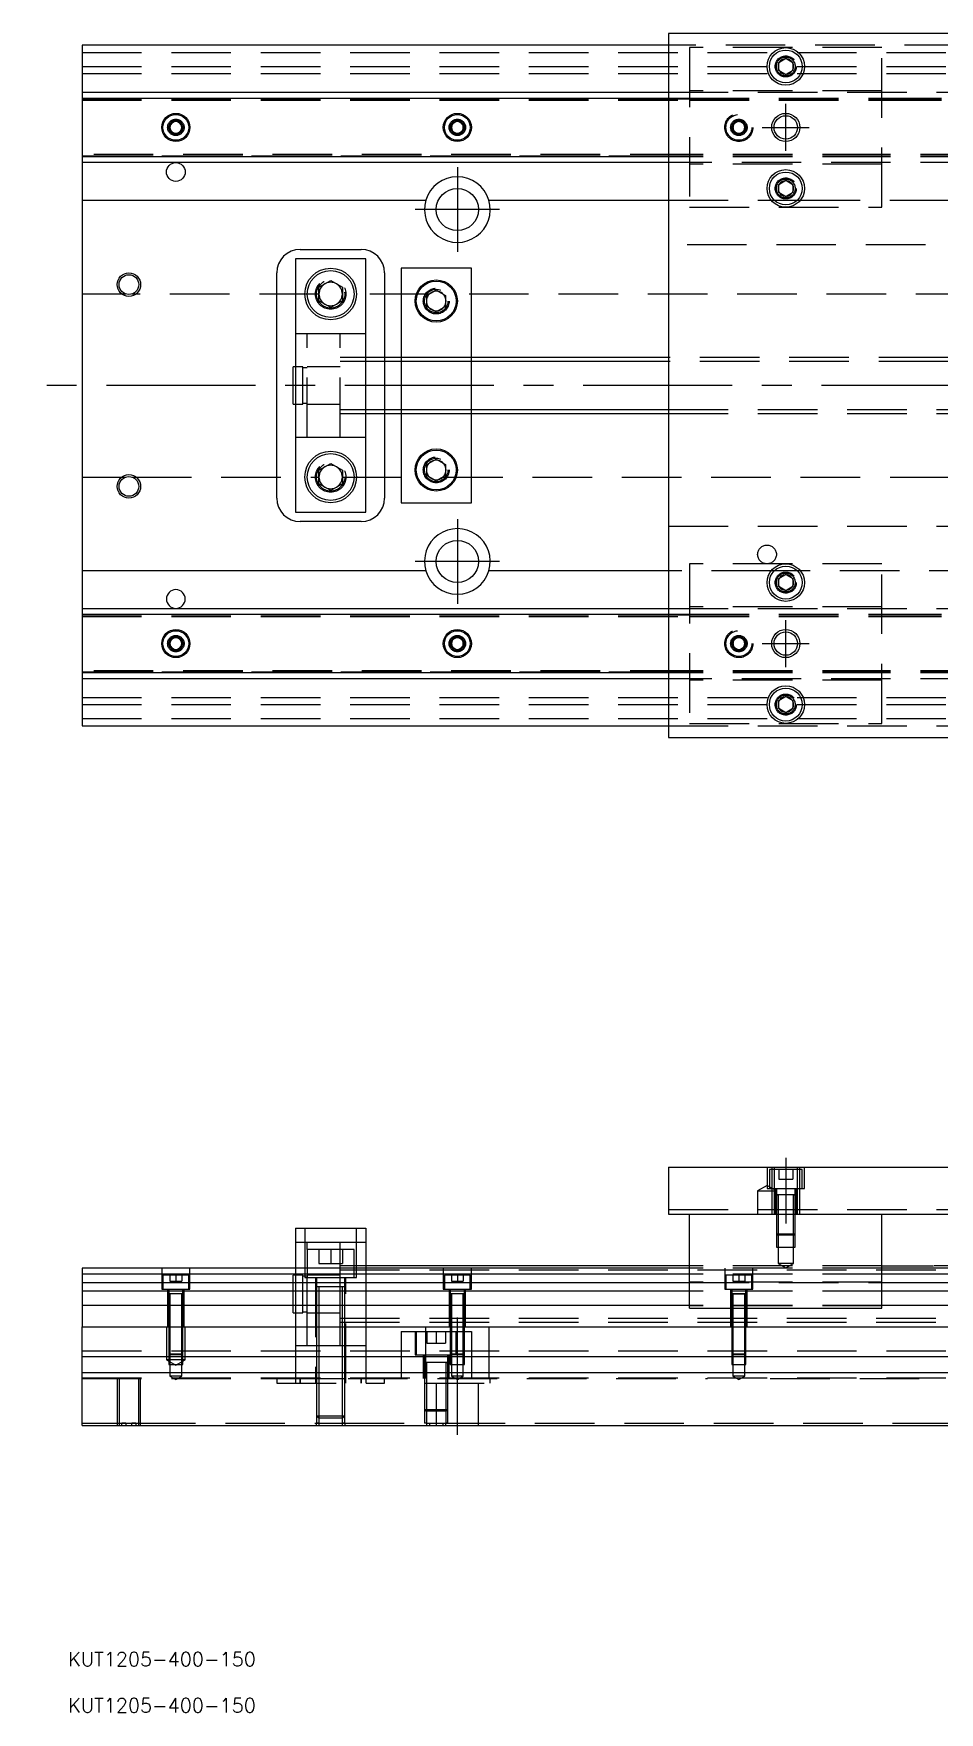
# Model space of a CAD drawing. Extents: x -10 to 609, y -283 to 77.
# Drawn here: x -10.3 to 182.7, y -282.8 to 75 of the extents above; entities that cross this region are included whole.
import ezdxf

# ---------------------------------------------------------------- set-up
doc = ezdxf.new("R2010")
doc.units = 0
doc.linetypes.add('CENTER', pattern=[50.8, 31.75, -6.35, 6.35, -6.35])
doc.linetypes.add('DASHED', pattern=[19.05, 12.7, -6.35])
doc.layers.get('0').update_dxf_attribs({"linetype": 'CONTINUOUS'})
doc.layers.add('CENTER', color=1, linetype='CENTER')
doc.styles.get("Standard").update_dxf_attribs({"font": 'txt.shx', "height": 3, "bigfont": 'bigfont.shx'})

# ---------------------------------------------------------------- blocks, each defined once
blk = doc.blocks.new('*U2')
at = {"color": 7, "linetype": 'CONTINUOUS'}
blk.add_text('KUT1205-400-150', height=3, dxfattribs=at).set_placement((-2.94, -282.78))
blk = doc.blocks.new('*U3')
at = {"color": 7, "linetype": 'CONTINUOUS'}
blk.add_text('KUT1205-400-150', height=3, dxfattribs=at).set_placement((-2.94, -272.96))

msp = doc.modelspace()

# ---------------------------------------------------------------- linework, layer by layer
at = {"color": 7, "linetype": 'CONTINUOUS'}
for p, q in [((125, 72.5), (0, 72.5)), ((0, 72.5), (0, 62.5)), ((275, 75), (125, 75)), ((125, 75), (125, -75)), ((148.5, 68.866026), (150, 69.73205)), ((148.5, 67.133974), (148.5, 68.866026)), ((150, 69.73205), (151.5, 68.866026)), ((151.5, 68.866026), (151.5, 67.133974)), ((150, 66.26795), (148.5, 67.133974)), ((151.5, 67.133974), (150, 66.26795)), ((0, 62.5), (125, 62.5)), ((0, 62.5), (0, 61.247728)), ((0, 61.247728), (125, 61.247728)), ((0, 61.247728), (0, 48.752272)), ((18.75, 55.721688), (20, 56.443376)), ((18.75, 54.278312), (18.75, 55.721688)), ((20, 53.556624), (18.75, 54.278312)), ((20, 56.443376), (21.25, 55.721688)), ((21.25, 54.278312), (20, 53.556624)), ((21.25, 55.721688), (21.25, 54.278312)), ((78.75, 55.721688), (80, 56.443376)), ((78.75, 54.278312), (78.75, 55.721688)), ((80, 53.556624), (78.75, 54.278312)), ((80, 56.443376), (81.25, 55.721688)), ((81.25, 54.278312), (80, 53.556624)), ((81.25, 55.721688), (81.25, 54.278312)), ((125, 48.752272), (0, 48.752272)), ((0, 48.752272), (0, 47.5)), ((125, 47.5), (0, 47.5)), ((0, 47.5), (0, 39.5)), ((148.5, 42.866026), (150, 43.73205)), ((150, 43.73205), (151.5, 42.866026)), ((0, 39.5), (73.291796, 39.5)), ((0, 39.5), (0, -39.5)), ((86.708204, 39.5), (125, 39.5)), ((148.5, 41.133974), (148.5, 42.866026)), ((150, 40.26795), (148.5, 41.133974)), ((151.5, 41.133974), (150, 40.26795)), ((151.5, 42.866026), (151.5, 41.133974)), ((46.5, 29), (59.5, 29)), ((45.5, 27), (45.5, -27)), ((60.5, 27), (45.5, 27)), ((60.5, -27), (60.5, 27)), ((41.5, -24), (41.5, 24)), ((50.5, 20.943376), (53, 22.386752)), ((53, 22.386752), (55.5, 20.943376)), ((64.5, 24), (64.5, 6)), ((68, 25), (68, 6)), ((83, 25), (68, 25)), ((83, 6), (83, 25)), ((50.5, 18.056624), (50.5, 20.943376)), ((53, 16.613248), (50.5, 18.056624)), ((55.5, 18.056624), (53, 16.613248)), ((55.5, 20.943376), (55.5, 18.056624)), ((73.5, 19.1547), (75.5, 20.309402)), ((73.5, 16.8453), (73.5, 19.1547)), ((75.5, 20.309402), (77.5, 19.1547)), ((77.5, 19.1547), (77.5, 16.8453)), ((75.5, 15.690598), (73.5, 16.8453)), ((77.5, 16.8453), (75.5, 15.690598)), ((45, 0), (45, 4)), ((45.5, 4), (45, 4)), ((125, 6), (60.5, 6)), ((45, -4), (45, 0)), ((45, -4), (45.5, -4)), ((60.5, -6), (125, -6)), ((64.5, -6), (64.5, -24)), ((68, -6), (68, -25)), ((83, -25), (83, -6)), ((50.5, -18.056624), (53, -16.613248)), ((53, -16.613248), (55.5, -18.056624)), ((73.5, -16.8453), (75.5, -15.690598)), ((73.5, -19.1547), (73.5, -16.8453)), ((75.5, -15.690598), (77.5, -16.8453)), ((77.5, -16.8453), (77.5, -19.1547)), ((50.5, -20.943376), (50.5, -18.056624)), ((53, -22.386752), (50.5, -20.943376)), ((55.5, -20.943376), (53, -22.386752)), ((55.5, -18.056624), (55.5, -20.943376)), ((75.5, -20.309402), (73.5, -19.1547)), ((77.5, -19.1547), (75.5, -20.309402)), ((68, -25), (83, -25)), ((45.5, -27), (60.5, -27)), ((59.5, -29), (46.5, -29)), ((73.291796, -39.5), (0, -39.5)), ((0, -39.5), (0, -47.5)), ((125, -39.5), (86.708204, -39.5)), ((148.5, -41.133974), (150, -40.26795)), ((148.5, -42.866026), (148.5, -41.133974)), ((150, -43.73205), (148.5, -42.866026)), ((150, -40.26795), (151.5, -41.133974)), ((151.5, -42.866026), (150, -43.73205)), ((151.5, -41.133974), (151.5, -42.866026)), ((0, -47.5), (125, -47.5)), ((0, -47.5), (0, -48.752272)), ((0, -48.752272), (125, -48.752272)), ((0, -48.752272), (0, -61.247728)), ((18.75, -54.278312), (20, -53.556624)), ((20, -53.556624), (21.25, -54.278312)), ((78.75, -54.278312), (80, -53.556624)), ((80, -53.556624), (81.25, -54.278312)), ((18.75, -55.721688), (18.75, -54.278312)), ((20, -56.443376), (18.75, -55.721688)), ((21.25, -55.721688), (20, -56.443376)), ((21.25, -54.278312), (21.25, -55.721688)), ((78.75, -55.721688), (78.75, -54.278312)), ((80, -56.443376), (78.75, -55.721688)), ((81.25, -55.721688), (80, -56.443376)), ((81.25, -54.278312), (81.25, -55.721688)), ((125, -61.247728), (0, -61.247728)), ((0, -61.247728), (0, -62.5)), ((125, -62.5), (0, -62.5)), ((0, -62.5), (0, -72.5)), ((148.5, -67.133974), (150, -66.26795)), ((148.5, -68.866026), (148.5, -67.133974)), ((150, -66.26795), (151.5, -67.133974)), ((151.5, -67.133974), (151.5, -68.866026)), ((150, -69.73205), (148.5, -68.866026)), ((151.5, -68.866026), (150, -69.73205)), ((0, -72.5), (125, -72.5)), ((125, -75), (275, -75)), ((125, -166.61), (275, -166.61)), ((125, -166.61), (125, -176.61)), ((125, -176.61), (275, -176.61)), ((129.5, -196.61), (129.5, -176.61)), ((170.5, -196.61), (170.5, -176.61)), ((45.5, -179.61), (45.5, -188.11)), ((45.5, -179.61), (60.5, -179.61)), ((60.5, -179.61), (60.5, -188.11)), ((0, -188.11), (0, -189.362272)), ((129.5, -188.11), (0, -188.11)), ((129.5, -189.362272), (0, -189.362272)), ((0, -189.362272), (0, -191.13668)), ((129.5, -187.61), (60.5, -187.61)), ((170.5, -187.61), (181.5, -187.61)), ((229.5, -188.11), (170.5, -188.11)), ((229.5, -189.362272), (170.5, -189.362272)), ((0, -191.13668), (129.5, -191.13668)), ((0, -191.13668), (0, -193.033076)), ((129.5, -193.033076), (0, -193.033076)), ((0, -193.033076), (0, -196.087372)), ((170.5, -191.13668), (229.5, -191.13668)), ((229.5, -193.033076), (170.5, -193.033076)), ((0, -196.087372), (0, -200.61)), ((129.5, -196.087372), (0, -196.087372)), ((129.5, -196.61), (170.5, -196.61)), ((229.5, -196.087372), (170.5, -196.087372)), ((0, -200.61), (400, -200.61)), ((0, -206.91), (0, -200.61)), ((0, -206.91), (400, -206.91)), ((0, -210.31), (0, -206.91)), ((0, -221.61), (0, -210.31)), ((0, -210.31), (400, -210.31)), ((0, -221.61), (400, -221.61))]:
    msp.add_line(p, q, dxfattribs=at)
at = {"color": 3, "linetype": 'DASHED'}
for p, q in [((188.000006, 72.5), (125, 72.5)), ((170.5, 72), (129.5, 72)), ((129.5, 72), (129.5, 38)), ((170.5, 38), (170.5, 72)), ((0, 71), (400, 71)), ((0, 68), (400, 68)), ((151.973226, 68.326156), (152, 68)), ((0, 66.5), (400, 66.5)), ((0, 61.1147), (125, 61.1147)), ((0, 61.1), (129.5, 61.1)), ((125, 62.5), (229.5, 62.5)), ((125, 61.247728), (129.5, 61.247728)), ((125, 61.1147), (129.5, 61.1147)), ((170.5, 62.8), (129.5, 62.8)), ((129.5, 61.247728), (170.5, 61.247728)), ((129.5, 61.1147), (170.5, 61.1147)), ((129.5, 61.1), (170.5, 61.1)), ((129.5, 61.1), (170.5, 61.1)), ((170.5, 61.247728), (229.5, 61.247728)), ((170.5, 61.1147), (229.5, 61.1147)), ((170.5, 61.1), (229.5, 61.1)), ((0, 60.8), (129.5, 60.8)), ((129.5, 60.8), (170.5, 60.8)), ((129.5, 60.8), (170.5, 60.8)), ((170.5, 60.8), (229.5, 60.8)), ((21.477374, 55.25955), (21.5, 55)), ((81.477374, 55.25955), (81.5, 55)), ((138.5, 55), (138.52041, 55.24661)), ((138.75, 55.721688), (140, 56.443376)), ((138.75, 54.278312), (138.75, 55.721688)), ((140, 53.556624), (138.75, 54.278312)), ((140, 56.443376), (141.25, 55.721688)), ((141.25, 54.278312), (140, 53.556624)), ((141.25, 55.721688), (141.25, 54.278312)), ((129.5, 49.2), (0, 49.2)), ((129.5, 48.9), (0, 48.9)), ((125, 48.8853), (0, 48.8853)), ((129.5, 48.8853), (125, 48.8853)), ((129.5, 48.752272), (125, 48.752272)), ((229.5, 47.5), (125, 47.5)), ((170.5, 49.2), (129.5, 49.2)), ((170.5, 48.9), (129.5, 48.9)), ((170.5, 48.8853), (129.5, 48.8853)), ((170.5, 48.752272), (129.5, 48.752272)), ((170.5, 47.2), (129.5, 47.2)), ((229.5, 49.2), (170.5, 49.2)), ((229.5, 48.9), (170.5, 48.9)), ((229.5, 48.8853), (170.5, 48.8853)), ((229.5, 48.752272), (170.5, 48.752272)), ((125, 39.5), (146.877502, 39.5)), ((146.877502, 39.5), (147.55051, 39.5)), ((147.55051, 39.5), (152.44949, 39.5)), ((148, 42), (148.030168, 42.346066)), ((152.44949, 39.5), (153.122498, 39.5)), ((153.122498, 39.5), (193.291796, 39.5)), ((129.5, 38), (170.5, 38)), ((275, 30), (125, 30)), ((9.359688, 19.5), (0, 19.5)), ((50.5, 19.5), (10.640312, 19.5)), ((74.030306, 19.5), (55.5, 19.5)), ((55.977798, 19.864306), (56, 19.5)), ((73, 18), (73.012884, 18.253488)), ((400, 19.5), (76.969694, 19.5)), ((48, 11), (45.5, 11)), ((48, -11), (48, 11)), ((55, 11), (48, 11)), ((55, -11), (55, 11)), ((60.5, 11), (55, 11)), ((47.1, 4), (45.5, 4)), ((47.1, 0), (47.1, 4)), ((48, 3.8), (47.1, 3.8)), ((55, 4), (48, 4)), ((60.5, 6), (55, 6)), ((60.5, 5.125), (55, 5.125)), ((64.5, 6), (64.5, 5.125)), ((64.5, 5.125), (64.5, -5.125)), ((68, 6), (68, 5.125)), ((68, 5.125), (68, -5.125)), ((83, 5.125), (83, 6)), ((83, -5.125), (83, 5.125)), ((182.5, 6), (125, 6)), ((182.5, 5.125), (125, 5.125)), ((231.5, 6), (182.5, 6)), ((231.5, 5.125), (182.5, 5.125)), ((47.1, -4), (47.1, 0)), ((45.5, -4), (47.1, -4)), ((47.1, -3.8), (48, -3.8)), ((48, -4), (55, -4)), ((55, -5.125), (60.5, -5.125)), ((55, -6), (60.5, -6)), ((64.5, -5.125), (64.5, -6)), ((68, -5.125), (68, -6)), ((83, -6), (83, -5.125)), ((125, -5.125), (182.5, -5.125)), ((125, -6), (182.5, -6)), ((182.5, -5.125), (231.5, -5.125)), ((182.5, -6), (231.5, -6)), ((45.5, -11), (48, -11)), ((48, -11), (55, -11)), ((55, -11), (60.5, -11)), ((73, -18), (73.012884, -17.746512)), ((0, -19.5), (9.359688, -19.5)), ((10.640312, -19.5), (50.5, -19.5)), ((50, -19.5), (50.020026, -19.153944)), ((55.5, -19.5), (74.030306, -19.5)), ((76.969694, -19.5), (400, -19.5)), ((125, -30), (275, -30)), ((170.5, -38), (129.5, -38)), ((129.5, -38), (129.5, -72)), ((170.5, -72), (170.5, -38)), ((146.877502, -39.5), (125, -39.5)), ((147.55051, -39.5), (146.877502, -39.5)), ((152.44949, -39.5), (147.55051, -39.5)), ((151.973226, -41.673844), (152, -42)), ((153.122498, -39.5), (152.44949, -39.5)), ((193.291796, -39.5), (153.122498, -39.5)), ((0, -48.8853), (125, -48.8853)), ((0, -48.9), (129.5, -48.9)), ((0, -49.2), (129.5, -49.2)), ((125, -47.5), (229.5, -47.5)), ((125, -48.752272), (129.5, -48.752272)), ((125, -48.8853), (129.5, -48.8853)), ((170.5, -47.2), (129.5, -47.2)), ((129.5, -48.752272), (170.5, -48.752272)), ((129.5, -48.8853), (170.5, -48.8853)), ((129.5, -48.9), (170.5, -48.9)), ((129.5, -49.2), (170.5, -49.2)), ((170.5, -48.752272), (229.5, -48.752272)), ((170.5, -48.8853), (229.5, -48.8853)), ((170.5, -48.9), (229.5, -48.9)), ((170.5, -49.2), (229.5, -49.2)), ((138.75, -54.278312), (140, -53.556624)), ((140, -53.556624), (141.25, -54.278312)), ((18.5, -55), (18.52041, -54.75339)), ((81.477374, -54.74045), (81.5, -55)), ((138.75, -55.721688), (138.75, -54.278312)), ((140, -56.443376), (138.75, -55.721688)), ((141.25, -55.721688), (140, -56.443376)), ((141.25, -54.278312), (141.25, -55.721688)), ((141.477374, -54.74045), (141.5, -55)), ((129.5, -60.8), (0, -60.8)), ((170.5, -60.8), (129.5, -60.8)), ((170.5, -60.8), (129.5, -60.8)), ((229.5, -60.8), (170.5, -60.8)), ((129.5, -61.1), (0, -61.1)), ((125, -61.1147), (0, -61.1147)), ((129.5, -61.1147), (125, -61.1147)), ((129.5, -61.247728), (125, -61.247728)), ((229.5, -62.5), (125, -62.5)), ((170.5, -61.1), (129.5, -61.1)), ((170.5, -61.1), (129.5, -61.1)), ((170.5, -61.1147), (129.5, -61.1147)), ((170.5, -61.247728), (129.5, -61.247728)), ((170.5, -62.8), (129.5, -62.8)), ((229.5, -61.1), (170.5, -61.1)), ((229.5, -61.1147), (170.5, -61.1147)), ((229.5, -61.247728), (170.5, -61.247728)), ((0, -66.5), (400, -66.5)), ((151.973226, -67.673844), (152, -68)), ((0, -68), (400, -68)), ((0, -71), (400, -71)), ((125, -72.5), (188.000006, -72.5)), ((129.5, -72), (170.5, -72)), ((146, -166.61), (146, -171.11)), ((153.5, -167.11), (146.5, -167.11)), ((146.5, -167.11), (146.5, -171.11)), ((147.000006, -166.61), (147.000006, -167.11)), ((147.000006, -167.11), (147.000006, -171.11)), ((147.5, -166.61), (147.5, -176.61)), ((148.5, -167.11), (148.5, -169.11)), ((150, -167.11), (150, -169.11)), ((151.5, -167.11), (151.5, -169.11)), ((152.5, -176.61), (152.5, -166.61)), ((152.999994, -167.11), (152.999994, -166.61)), ((152.999994, -171.11), (152.999994, -167.11)), ((153.5, -171.11), (153.5, -167.11)), ((154, -171.11), (154, -166.61)), ((146, -170.4553), (144, -171.61)), ((144, -171.61), (148, -171.61)), ((144, -171.61), (144, -176.61)), ((148, -171.61), (146, -170.4553)), ((146, -171.11), (154, -171.11)), ((147.000006, -171.11), (147.000006, -176.61)), ((147.75, -171.11), (147.75, -176.61)), ((148, -171.11), (148, -172.51)), ((148.5, -169.11), (150, -169.11)), ((150, -169.11), (151.5, -169.11)), ((152, -172.51), (152, -171.11)), ((152.25, -176.61), (152.25, -171.11)), ((152.999994, -176.61), (152.999994, -171.11)), ((152.000006, -172.51), (147.999994, -172.51)), ((152.000006, -172.51), (147.999994, -172.51)), ((148, -172.505), (148, -172.51)), ((148, -172.51), (148.216462, -172.51)), ((148.216708, -172.51), (148, -172.51)), ((148, -172.51), (148, -172.515)), ((148, -172.51), (148, -176.61)), ((151.783332, -172.51), (148.216708, -172.51)), ((148.35, -172.51), (148.35, -176.61)), ((151.65, -176.61), (151.65, -172.51)), ((152, -172.51), (151.783332, -172.51)), ((151.783538, -172.51), (152, -172.51)), ((152, -172.51), (152, -172.505)), ((152, -172.515), (152, -172.51)), ((152, -176.61), (152, -172.51)), ((125, -175.61), (275, -175.61)), ((148, -176.61), (148, -180.76)), ((148.000006, -176.61), (148.000002, -180.76)), ((148.35, -176.61), (148.35, -181.11)), ((151.65, -181.11), (151.65, -176.61)), ((151.999998, -180.76), (151.999994, -176.61)), ((152, -180.76), (152, -176.61)), ((47.5, -179.61), (47.5, -190.11)), ((58.5, -190.11), (58.5, -179.61)), ((148, -180.76), (152, -180.76)), ((148, -180.76), (148.35, -181.11)), ((148.000002, -180.76), (148.000006, -183.61)), ((151.65, -181.11), (148.35, -181.11)), ((148.35, -181.11), (148.35, -183.61)), ((151.65, -181.11), (152, -180.76)), ((151.65, -183.61), (151.65, -181.11)), ((151.999994, -183.61), (151.999998, -180.76)), ((48, -182.61), (45.5, -182.61)), ((48, -184.11), (48, -182.61)), ((55, -182.61), (48, -182.61)), ((58, -184.11), (48, -184.11)), ((48, -184.11), (48, -188.11)), ((50.5, -184.11), (50.5, -187.11)), ((53, -184.11), (53, -187.11)), ((55, -184.11), (55, -182.61)), ((60.5, -182.61), (55, -182.61)), ((55, -188.11), (55, -184.11)), ((55.5, -184.11), (55.5, -187.11)), ((58, -188.11), (58, -184.11)), ((148.000006, -183.61), (151.999994, -183.61)), ((148.35, -183.61), (148.35, -187.11)), ((151.65, -187.11), (151.65, -183.61)), ((17, -188.11), (17, -192.61)), ((22.75, -189.61), (17.25, -189.61)), ((17.25, -189.61), (17.25, -192.61)), ((18.75, -189.61), (18.75, -190.91)), ((20, -189.61), (20, -190.91)), ((21.25, -189.61), (21.25, -190.91)), ((22.75, -192.61), (22.75, -189.61)), ((23, -192.61), (23, -188.11)), ((45, -197.61), (45, -189.61)), ((45.5, -189.61), (45, -189.61)), ((45.5, -188.11), (45.5, -200.61)), ((47.1, -189.61), (45.5, -189.61)), ((47.1, -197.61), (47.1, -189.61)), ((48, -188.11), (48, -190.11)), ((55, -189.61), (48, -189.61)), ((50.5, -187.11), (53, -187.11)), ((53, -187.11), (55.5, -187.11)), ((58, -187.61), (55, -187.61)), ((55, -190.11), (55, -188.11)), ((55, -188.485), (350, -188.485)), ((60.5, -187.61), (58, -187.61)), ((58, -190.11), (58, -188.11)), ((60.5, -188.11), (60.5, -200.61)), ((77, -188.11), (77, -192.61)), ((82.75, -189.61), (77.25, -189.61)), ((77.25, -189.61), (77.25, -192.61)), ((78.75, -189.61), (78.75, -190.91)), ((80, -189.61), (80, -190.91)), ((81.25, -189.61), (81.25, -190.91)), ((82.75, -192.61), (82.75, -189.61)), ((83, -192.61), (83, -188.11)), ((170.5, -187.61), (129.5, -187.61)), ((170.5, -188.11), (129.5, -188.11)), ((170.5, -189.362272), (129.5, -189.362272)), ((170.5, -189.407056), (129.5, -189.407056)), ((137, -188.11), (137, -192.61)), ((142.75, -189.61), (137.25, -189.61)), ((137.25, -189.61), (137.25, -192.61)), ((138.75, -189.61), (138.75, -190.91)), ((140, -189.61), (140, -190.91)), ((141.25, -189.61), (141.25, -190.91)), ((142.75, -192.61), (142.75, -189.61)), ((143, -192.61), (143, -188.11)), ((151.65, -187.11), (148.35, -187.11)), ((148.35, -187.11), (150, -188.062628)), ((150, -188.062628), (151.65, -187.11)), ((270.5, -187.61), (181.5, -187.61)), ((17, -192.61), (23, -192.61)), ((18.25, -192.61), (18.25, -200.61)), ((18.5, -192.61), (18.5, -193.61)), ((18.75, -190.91), (20, -190.91)), ((20, -190.91), (21.25, -190.91)), ((21.5, -193.61), (21.5, -192.61)), ((21.75, -200.61), (21.75, -192.61)), ((48, -189.81), (47.1, -189.81)), ((47.5, -190.11), (58.5, -190.11)), ((48, -193.61), (48, -190.11)), ((49.75, -190.11), (49.75, -212.61)), ((56.000006, -192.11), (49.999994, -192.11)), ((50, -190.11), (50, -192.11)), ((50, -192.105), (50, -192.11)), ((50.349602, -192.11), (50, -192.11)), ((50, -192.11), (50, -200.61)), ((50, -192.11), (50, -192.115)), ((55.65035, -192.11), (50.349602, -192.11)), ((50.5, -192.11), (50.5, -200.61)), ((55, -192.109526), (55, -190.11)), ((55, -193.61), (55, -192.109526)), ((55.5, -200.61), (55.5, -192.11)), ((56, -192.11), (55.65035, -192.11)), ((56, -192.11), (56, -190.11)), ((56, -192.11), (56, -192.105)), ((56, -200.61), (56, -192.11)), ((56, -192.115), (56, -192.11)), ((56.25, -212.61), (56.25, -190.11)), ((77, -192.61), (83, -192.61)), ((78.25, -192.61), (78.25, -200.61)), ((78.5, -192.61), (78.5, -193.61)), ((78.75, -190.91), (80, -190.91)), ((80, -190.91), (81.25, -190.91)), ((81.5, -193.61), (81.5, -192.61)), ((81.75, -200.61), (81.75, -192.61)), ((170.5, -191.11), (129.5, -191.11)), ((129.5, -191.13668), (170.5, -191.13668)), ((170.5, -193.033076), (129.5, -193.033076)), ((137, -192.61), (143, -192.61)), ((138.25, -192.61), (138.25, -200.61)), ((138.5, -192.61), (138.5, -193.61)), ((138.75, -190.91), (140, -190.91)), ((140, -190.91), (141.25, -190.91)), ((141.5, -193.61), (141.5, -192.61)), ((141.75, -200.61), (141.75, -192.61)), ((19.998804, -193.61), (18.499994, -193.61)), ((18.5, -193.605), (18.5, -193.61)), ((18.624678, -193.61), (18.5, -193.61)), ((18.5, -193.61), (18.5, -193.615)), ((18.5, -193.61), (18.5, -200.61)), ((19.998804, -193.61), (18.624678, -193.61)), ((18.75, -193.61), (18.75, -200.61)), ((21.500006, -193.61), (19.998804, -193.61)), ((21.37533, -193.61), (19.998804, -193.61)), ((21.25, -200.61), (21.25, -193.61)), ((21.5, -193.61), (21.37533, -193.61)), ((21.5, -193.61), (21.5, -193.605)), ((21.5, -193.615), (21.5, -193.61)), ((21.5, -200.61), (21.5, -193.61)), ((48, -200.61), (48, -193.61)), ((55, -200.61), (55, -193.61)), ((79.998804, -193.61), (78.499994, -193.61)), ((81.500006, -193.61), (78.499994, -193.61)), ((78.5, -193.605), (78.5, -193.61)), ((78.624678, -193.61), (78.5, -193.61)), ((78.5, -193.61), (78.5, -193.615)), ((78.5, -193.61), (78.5, -200.61)), ((79.998804, -193.61), (78.624678, -193.61)), ((78.75, -193.61), (78.75, -200.61)), ((81.500006, -193.61), (79.998804, -193.61)), ((81.37533, -193.61), (79.998804, -193.61)), ((81.25, -200.61), (81.25, -193.61)), ((81.5, -193.61), (81.37533, -193.61)), ((81.5, -193.61), (81.5, -193.605)), ((81.5, -193.615), (81.5, -193.61)), ((81.5, -200.61), (81.5, -193.61)), ((170.5, -196.087372), (129.5, -196.087372)), ((170.5, -196.11), (129.5, -196.11)), ((141.500006, -193.61), (138.499994, -193.61)), ((139.998804, -193.61), (138.499994, -193.61)), ((141.500006, -193.61), (138.499994, -193.61)), ((138.5, -193.605), (138.5, -193.61)), ((138.5, -193.61), (138.62467, -193.61)), ((138.624678, -193.61), (138.5, -193.61)), ((138.5, -193.61), (138.5, -200.61)), ((138.5, -193.61), (138.5, -193.615)), ((138.62467, -193.61), (141.375392, -193.61)), ((139.998804, -193.61), (138.624678, -193.61)), ((138.75, -193.61), (138.75, -200.61)), ((141.500006, -193.61), (139.998804, -193.61)), ((141.37533, -193.61), (139.998804, -193.61)), ((141.25, -200.61), (141.25, -193.61)), ((141.5, -193.61), (141.37533, -193.61)), ((141.375392, -193.61), (141.5, -193.61)), ((141.5, -193.61), (141.5, -193.605)), ((141.5, -200.61), (141.5, -193.61)), ((141.5, -193.615), (141.5, -193.61)), ((45, -197.61), (45.5, -197.61)), ((45.5, -197.61), (47.1, -197.61)), ((47.1, -197.41), (48, -197.41)), ((48, -197.61), (50, -197.61)), ((50, -197.61), (50.5, -197.61)), ((50.5, -197.61), (55, -197.61)), ((55, -198.735), (350, -198.735)), ((55, -199.61), (350, -199.61)), ((18, -200.61), (18, -207.61)), ((18.5, -200.61), (18.5, -206.36)), ((18.500006, -200.61), (18.500002, -206.36)), ((18.75, -200.61), (18.75, -206.61)), ((21.25, -206.61), (21.25, -200.61)), ((21.499998, -206.36), (21.499994, -200.61)), ((21.5, -206.36), (21.5, -200.61)), ((22, -207.61), (22, -200.61)), ((45.5, -200.61), (45.5, -206.91)), ((48, -204.61), (48, -200.61)), ((50, -200.61), (50, -206.91)), ((50.5, -200.61), (50.5, -206.91)), ((55, -204.61), (55, -200.61)), ((55.5, -206.91), (55.5, -200.61)), ((56, -206.91), (56, -200.61)), ((60.5, -200.61), (60.5, -206.91)), ((68, -201.61), (68, -206.91)), ((68, -201.61), (78.5, -201.61)), ((71, -201.61), (71, -206.61)), ((71.25, -201.61), (71.25, -206.61)), ((73.291796, -211.61), (73.291796, -200.61)), ((73.5, -201.61), (73.5, -204.11)), ((75.5, -201.61), (75.5, -204.11)), ((77.5, -201.61), (77.5, -204.11)), ((78.5, -200.61), (78.5, -206.36)), ((78.5, -201.61), (78.75, -201.61)), ((78.500006, -200.61), (78.500002, -206.36)), ((78.75, -200.61), (78.75, -206.61)), ((78.75, -201.61), (81.25, -201.61)), ((79.75, -206.61), (79.75, -201.61)), ((80, -206.61), (80, -201.61)), ((81.25, -206.61), (81.25, -200.61)), ((81.25, -201.61), (81.5, -201.61)), ((81.499998, -206.36), (81.499994, -200.61)), ((81.5, -206.36), (81.5, -200.61)), ((81.5, -201.61), (83, -201.61)), ((83, -201.61), (83, -206.91)), ((86.708204, -200.61), (86.708204, -211.61)), ((138.5, -200.61), (138.5, -206.36)), ((138.500006, -200.61), (138.500002, -206.36)), ((138.75, -200.61), (138.75, -206.61)), ((141.25, -206.61), (141.25, -200.61)), ((141.499998, -206.36), (141.499994, -200.61)), ((141.5, -206.36), (141.5, -200.61)), ((0, -205.76), (400, -205.76)), ((18.5, -206.36), (21.5, -206.36)), ((18.5, -206.36), (18.75, -206.61)), ((18.500002, -206.36), (18.500006, -206.91)), ((18.500006, -206.91), (18.500006, -208.61)), ((21.25, -206.61), (18.75, -206.61)), ((18.75, -206.61), (18.75, -208.61)), ((21.25, -206.61), (21.5, -206.36)), ((21.25, -208.61), (21.25, -206.61)), ((21.499994, -206.91), (21.499998, -206.36)), ((21.499994, -208.61), (21.499994, -206.91)), ((45.5, -204.61), (48, -204.61)), ((45.5, -206.91), (45.5, -210.31)), ((48, -204.61), (50, -204.61)), ((50, -204.61), (50.5, -204.61)), ((50, -206.91), (50, -210.31)), ((50.5, -204.61), (55, -204.61)), ((50.5, -206.91), (50.5, -210.31)), ((55, -204.61), (60.5, -204.61)), ((55.5, -210.31), (55.5, -206.91)), ((56, -210.31), (56, -206.91)), ((60.5, -206.91), (60.5, -210.31)), ((68, -206.91), (68, -210.31)), ((71, -206.61), (78.75, -206.61)), ((72.75, -206.61), (72.75, -211.61)), ((73, -206.61), (73, -206.91)), ((73, -206.91), (73, -208.21)), ((73.5, -204.11), (75.5, -204.11)), ((75.5, -204.11), (77.5, -204.11)), ((78, -206.91), (78, -206.61)), ((78, -208.21), (78, -206.91)), ((78.25, -211.61), (78.25, -206.61)), ((78.5, -206.36), (81.5, -206.36)), ((78.5, -206.36), (78.75, -206.61)), ((78.500002, -206.36), (78.500006, -206.91)), ((78.500006, -206.91), (78.500006, -208.61)), ((81.25, -206.61), (78.75, -206.61)), ((78.75, -206.61), (78.75, -208.61)), ((81.25, -206.61), (81.5, -206.36)), ((81.25, -208.61), (81.25, -206.61)), ((81.499994, -206.91), (81.499998, -206.36)), ((81.499994, -208.61), (81.499994, -206.91)), ((83, -206.91), (83, -210.31)), ((138.5, -206.36), (141.5, -206.36)), ((138.5, -206.36), (138.75, -206.61)), ((138.500002, -206.36), (138.500006, -206.91)), ((138.500006, -206.91), (138.500006, -208.61)), ((141.25, -206.61), (138.75, -206.61)), ((138.75, -206.61), (138.75, -208.61)), ((141.25, -206.61), (141.5, -206.36)), ((141.25, -208.61), (141.25, -206.61)), ((141.499994, -206.91), (141.499998, -206.36)), ((141.499994, -208.61), (141.499994, -206.91)), ((22, -207.61), (18, -207.61)), ((18, -207.61), (20, -208.7647)), ((18.500006, -208.61), (21.499994, -208.61)), ((18.75, -208.61), (18.75, -211.11)), ((20, -208.7647), (22, -207.61)), ((21.25, -211.11), (21.25, -208.61)), ((45.5, -210.31), (45.5, -211.61)), ((50, -210.31), (50, -211.61)), ((50.5, -210.31), (50.5, -211.61)), ((55.5, -211.61), (55.5, -210.31)), ((56, -211.61), (56, -210.31)), ((60.5, -210.31), (60.5, -212.61)), ((68, -210.31), (68, -211.61)), ((78.000006, -208.21), (72.999994, -208.21)), ((78.000006, -208.21), (72.999994, -208.21)), ((78.000006, -208.21), (72.999994, -208.21)), ((73, -208.205), (73, -208.21)), ((73, -208.21), (73.257448, -208.21)), ((73.257468, -208.21), (73, -208.21)), ((73, -208.21), (73, -210.31)), ((73, -208.21), (73, -208.215)), ((73, -210.31), (73, -211.61)), ((77.742552, -208.21), (73.257468, -208.21)), ((73.4, -208.21), (73.4, -210.31)), ((73.4, -210.31), (73.4, -211.61)), ((77.6, -210.31), (77.6, -208.21)), ((77.6, -211.61), (77.6, -210.31)), ((78, -208.21), (77.742552, -208.21)), ((77.742602, -208.21), (78, -208.21)), ((78, -208.21), (78, -208.205)), ((78, -210.31), (78, -208.21)), ((78, -208.215), (78, -208.21)), ((78, -211.61), (78, -210.31)), ((78.500006, -208.61), (81.499994, -208.61)), ((78.75, -208.61), (78.75, -211.11)), ((81.25, -211.11), (81.25, -208.61)), ((83, -210.31), (83, -211.61)), ((138.500006, -208.61), (141.499994, -208.61)), ((138.75, -208.61), (138.75, -211.11)), ((141.25, -211.11), (141.25, -208.61)), ((0, -211.46), (400, -211.46)), ((0, -211.61), (43.291796, -211.61)), ((7.500006, -211.61), (7.500006, -221.61)), ((7.9, -211.61), (12.1, -211.61)), ((7.9, -211.61), (7.9, -221.61)), ((12.1, -221.61), (12.1, -211.61)), ((12.499994, -221.61), (12.499994, -211.61)), ((21.25, -211.11), (18.75, -211.11)), ((18.75, -211.11), (20, -211.831688)), ((20, -211.831688), (21.25, -211.11)), ((41.5, -211.61), (41.5, -212.61)), ((41.5, -212.61), (64.5, -212.61)), ((43.291796, -211.61), (56.708204, -211.61)), ((45.5, -211.61), (45.5, -212.61)), ((46.5, -212.61), (46.5, -211.61)), ((46.5, -211.61), (46.5, -212.61)), ((50, -211.61), (50, -212.61)), ((50, -212.61), (50, -219.61)), ((50.000006, -212.61), (50.000002, -219.61)), ((50.5, -211.61), (50.5, -212.61)), ((50.5, -212.61), (50.5, -220.11)), ((55.5, -212.61), (55.5, -211.61)), ((55.5, -220.11), (55.5, -212.61)), ((55.999998, -219.61), (55.999994, -212.61)), ((56, -212.61), (56, -211.61)), ((56, -219.61), (56, -212.61)), ((56.708204, -211.61), (133.291796, -211.61)), ((59.5, -211.61), (59.5, -212.61)), ((59.5, -212.61), (59.5, -211.61)), ((64.5, -212.61), (64.5, -211.61)), ((73, -211.61), (73, -218.21)), ((73, -211.61), (73, -212.61)), ((73, -212.61), (87, -212.61)), ((73.000006, -211.61), (73.000006, -218.210006)), ((73.4, -211.61), (73.4, -218.61)), ((75.5, -212.61), (75.5, -221.61)), ((77.6, -218.61), (77.6, -211.61)), ((77.999994, -218.210006), (77.999994, -211.61)), ((78, -218.21), (78, -211.61)), ((81.25, -211.11), (78.75, -211.11)), ((78.75, -211.11), (80, -211.831688)), ((80, -211.831688), (81.25, -211.11)), ((84.5, -221.61), (84.5, -212.61)), ((87, -212.61), (87, -211.61)), ((141.25, -211.11), (138.75, -211.11)), ((138.75, -211.11), (140, -211.831688)), ((140, -211.831688), (141.25, -211.11)), ((146.708204, -211.61), (253.291796, -211.61)), ((73, -218.21), (78, -218.21)), ((73, -218.21), (73.4, -218.61)), ((73.000006, -218.210006), (73.000006, -221.11)), ((77.6, -218.61), (78, -218.21)), ((77.999994, -221.11), (77.999994, -218.210006)), ((0, -221.11), (8.500008, -221.11)), ((9.359688, -221.11), (8.500008, -221.11)), ((8.500008, -221.61), (8.500008, -221.11)), ((8.500008, -221.11), (9.359688, -221.11)), ((9.359688, -221.11), (10.640312, -221.11)), ((9.359688, -221.11), (9.359688, -221.61)), ((11.499992, -221.11), (10.640312, -221.11)), ((10.640312, -221.61), (10.640312, -221.11)), ((10.640312, -221.11), (11.499992, -221.11)), ((11.499992, -221.11), (11.499992, -221.61)), ((11.499992, -221.11), (50.000006, -221.11)), ((50, -219.61), (56, -219.61)), ((50, -219.61), (50.5, -220.11)), ((50.000002, -219.61), (50.000006, -221.11)), ((50.000006, -221.61), (50.000006, -221.11)), ((50.5, -221.11), (50.000006, -221.11)), ((50.000006, -221.11), (50.5, -221.11)), ((55.5, -220.11), (50.5, -220.11)), ((50.5, -220.11), (50.5, -221.11)), ((50.5, -221.11), (55.5, -221.11)), ((50.5, -221.11), (50.5, -221.61)), ((55.5, -220.11), (56, -219.61)), ((55.5, -221.11), (55.5, -220.11)), ((55.999994, -221.11), (55.5, -221.11)), ((55.5, -221.61), (55.5, -221.11)), ((55.5, -221.11), (55.999994, -221.11)), ((55.999994, -221.11), (55.999998, -219.61)), ((55.999994, -221.11), (55.999994, -221.61)), ((55.999994, -221.11), (73.500006, -221.11)), ((73.500006, -221.11), (73.000006, -221.11)), ((77.6, -218.61), (73.4, -218.61)), ((73.4, -218.61), (73.4, -221.11)), ((73.500006, -221.61), (73.500006, -221.11)), ((73.500006, -221.11), (74.030306, -221.11)), ((74.030306, -221.11), (76.969694, -221.11)), ((74.030306, -221.11), (74.030306, -221.61)), ((76.969694, -221.61), (76.969694, -221.11)), ((76.969694, -221.11), (77.499994, -221.11)), ((77.999994, -221.11), (77.499994, -221.11)), ((77.499994, -221.11), (77.499994, -221.61)), ((77.499994, -221.11), (400, -221.11)), ((77.6, -221.11), (77.6, -218.61))]:
    msp.add_line(p, q, dxfattribs=at)
at = {"color": 3, "linetype": 'CONTINUOUS'}
for p, q in [((125, 5.125), (60.5, 5.125)), ((60.5, -5.125), (125, -5.125))]:
    msp.add_line(p, q, dxfattribs=at)
at = {"color": 7, "linetype": 'CONTINUOUS'}
for centre, radius in [((150, 68), 4), ((150, 68), 3.5), ((20, 55), 3), ((20, 55), 2.75), ((80, 55), 3), ((80, 55), 2.75), ((150, 55), 2.5), ((20, 45.5), 2), ((150, 42), 4), ((150, 42), 3.5), ((80, 37.5), 4.5), ((10, 21.5), 2.1), ((53, 19.5), 5.5), ((53, 19.5), 5), ((75.5, 18), 4.5), ((75.5, 18), 4.25), ((53, -19.5), 5.5), ((75.5, -18), 4.5), ((75.5, -18), 4.25), ((53, -19.5), 5), ((10, -21.5), 2.1), ((80, -37.5), 4.5), ((150, -42), 4), ((150, -42), 3.5), ((20, -55), 3), ((20, -55), 2.75), ((80, -55), 3), ((80, -55), 2.75), ((150, -55), 2.5), ((150, -68), 4), ((150, -68), 3.5)]:
    msp.add_circle(centre, radius, dxfattribs=at)
at = {"color": 3, "linetype": 'DASHED'}
for centre, radius in [((150, 68), 2.25), ((150, 68), 2), ((140, 55), 3), ((140, 55), 2.75), ((20, 55), 1.75), ((20, 55), 1.5), ((80, 55), 1.75), ((80, 55), 1.5), ((140, 55), 1.75), ((140, 55), 1.5), ((150, 42), 2.25), ((150, 42), 2), ((53, 19.5), 3.25), ((53, 19.5), 3), ((75.5, 18), 2.75), ((75.5, 18), 2.5), ((53, -19.5), 3.25), ((53, -19.5), 3), ((75.5, -18), 2.75), ((75.5, -18), 2.5), ((146, -36), 2), ((150, -42), 2.25), ((150, -42), 2), ((20, -55), 1.75), ((20, -55), 1.5), ((80, -55), 1.75), ((80, -55), 1.5), ((140, -55), 3), ((140, -55), 2.75), ((140, -55), 1.75), ((140, -55), 1.5), ((150, -68), 2.25), ((150, -68), 2)]:
    msp.add_circle(centre, radius, dxfattribs=at)
at = {"color": 3, "linetype": 'CONTINUOUS'}
for centre, radius in [((150, 55), 3), ((10, 21.5), 2.5), ((10, -21.5), 2.5), ((150, -55), 3)]:
    msp.add_circle(centre, radius, dxfattribs=at)
at = {"color": 7, "linetype": 'CONTINUOUS'}
for centre, radius, start, end in [((150, 68), 1.65, 155.380023, 180), ((150, 68), 1.65, 180, 204.619977), ((150, 68), 1.65, 144.619977, 155.380023), ((150, 68), 1.65, 95.380023, 144.619977), ((150, 68), 1.65, 84.619977, 95.380023), ((150, 68), 1.65, 35.380023, 84.619977), ((150, 68), 1.65, 24.619977, 35.380023), ((150, 68), 1.65, 335.380023, 24.619977), ((150, 68), 1.65, 204.619977, 215.380023), ((150, 68), 1.65, 215.380023, 264.619977), ((150, 68), 1.65, 264.619977, 275.380023), ((150, 68), 1.65, 275.380023, 324.619977), ((150, 68), 1.65, 324.619977, 335.380023), ((20, 55), 1.25, 120, 180), ((20, 55), 1.25, 180, 240), ((20, 55), 1.25, 60, 120), ((20, 55), 1.25, 240, 300), ((20, 55), 1.25, 0, 60), ((20, 55), 1.25, 300, 0), ((80, 55), 1.25, 120, 180), ((80, 55), 1.25, 180, 240), ((80, 55), 1.25, 60, 120), ((80, 55), 1.25, 240, 300), ((80, 55), 1.25, 0, 60), ((80, 55), 1.25, 300, 0), ((80, 37.5), 7, 16.60155, 163.39845), ((150, 42), 1.65, 144.619977, 155.380023), ((150, 42), 1.65, 95.380023, 144.619977), ((150, 42), 1.65, 84.619977, 95.380023), ((150, 42), 1.65, 35.380023, 84.619977), ((150, 42), 1.65, 24.619977, 35.380023), ((80, 37.5), 7, 163.39845, 16.60155), ((150, 42), 1.65, 155.380023, 180), ((150, 42), 1.65, 180, 204.619977), ((150, 42), 1.65, 204.619977, 215.380023), ((150, 42), 1.65, 215.380023, 264.619977), ((150, 42), 1.65, 264.619977, 275.380023), ((150, 42), 1.65, 275.380023, 324.619977), ((150, 42), 1.65, 324.619977, 335.380023), ((150, 42), 1.65, 335.380023, 24.619977), ((46.5, 24), 5, 90, 180), ((59.5, 24), 5, 0, 90), ((53, 19.5), 2.5, 120, 180), ((53, 19.5), 2.5, 60, 120), ((53, 19.5), 2.5, 0, 60), ((53, 19.5), 2.5, 180, 240), ((53, 19.5), 2.5, 300, 0), ((75.5, 18), 2.1, 162.24721, 180), ((75.5, 18), 2.1, 180, 197.75279), ((75.5, 18), 2.1, 137.75279, 162.24721), ((75.5, 18), 2.1, 102.24721, 137.75279), ((75.5, 18), 2.1, 77.75279, 102.24721), ((75.5, 18), 2.1, 42.24721, 77.75279), ((75.5, 18), 2.1, 17.75279, 42.24721), ((75.5, 18), 2.1, 342.24721, 17.75279), ((53, 19.5), 2.5, 240, 300), ((75.5, 18), 2.1, 197.75279, 222.24721), ((75.5, 18), 2.1, 222.24721, 257.75279), ((75.5, 18), 2.1, 257.75279, 282.24721), ((75.5, 18), 2.1, 282.24721, 317.75279), ((75.5, 18), 2.1, 317.75279, 342.24721), ((53, -19.5), 2.5, 120, 180), ((53, -19.5), 2.5, 60, 120), ((53, -19.5), 2.5, 0, 60), ((75.5, -18), 2.1, 162.24721, 180), ((75.5, -18), 2.1, 137.75279, 162.24721), ((75.5, -18), 2.1, 102.24721, 137.75279), ((75.5, -18), 2.1, 77.75279, 102.24721), ((75.5, -18), 2.1, 42.24721, 77.75279), ((75.5, -18), 2.1, 17.75279, 42.24721), ((75.5, -18), 2.1, 342.24721, 17.75279), ((53, -19.5), 2.5, 180, 240), ((53, -19.5), 2.5, 300, 0), ((75.5, -18), 2.1, 180, 197.75279), ((75.5, -18), 2.1, 197.75279, 222.24721), ((75.5, -18), 2.1, 222.24721, 257.75279), ((75.5, -18), 2.1, 257.75279, 282.24721), ((75.5, -18), 2.1, 282.24721, 317.75279), ((75.5, -18), 2.1, 317.75279, 342.24721), ((46.5, -24), 5, 180, 270), ((53, -19.5), 2.5, 240, 300), ((59.5, -24), 5, 270, 0), ((80, -37.5), 7, 343.39845, 196.60155), ((80, -37.5), 7, 196.60155, 343.39845), ((150, -42), 1.65, 155.380023, 180), ((150, -42), 1.65, 180, 204.619977), ((150, -42), 1.65, 144.619977, 155.380023), ((150, -42), 1.65, 204.619977, 215.380023), ((150, -42), 1.65, 95.380023, 144.619977), ((150, -42), 1.65, 84.619977, 95.380023), ((150, -42), 1.65, 35.380023, 84.619977), ((150, -42), 1.65, 24.619977, 35.380023), ((150, -42), 1.65, 324.619977, 335.380023), ((150, -42), 1.65, 335.380023, 24.619977), ((20, -45.5), 2, 90, 270), ((20, -45.5), 2, 270, 90), ((150, -42), 1.65, 215.380023, 264.619977), ((150, -42), 1.65, 264.619977, 275.380023), ((150, -42), 1.65, 275.380023, 324.619977), ((20, -55), 1.25, 120, 180), ((20, -55), 1.25, 180, 240), ((20, -55), 1.25, 60, 120), ((20, -55), 1.25, 240, 300), ((20, -55), 1.25, 0, 60), ((20, -55), 1.25, 300, 0), ((80, -55), 1.25, 120, 180), ((80, -55), 1.25, 180, 240), ((80, -55), 1.25, 60, 120), ((80, -55), 1.25, 240, 300), ((80, -55), 1.25, 0, 60), ((80, -55), 1.25, 300, 0), ((150, -68), 1.65, 155.380023, 180), ((150, -68), 1.65, 144.619977, 155.380023), ((150, -68), 1.65, 95.380023, 144.619977), ((150, -68), 1.65, 84.619977, 95.380023), ((150, -68), 1.65, 35.380023, 84.619977), ((150, -68), 1.65, 24.619977, 35.380023), ((150, -68), 1.65, 335.380023, 24.619977), ((150, -68), 1.65, 180, 204.619977), ((150, -68), 1.65, 204.619977, 215.380023), ((150, -68), 1.65, 215.380023, 264.619977), ((150, -68), 1.65, 264.619977, 275.380023), ((150, -68), 1.65, 275.380023, 324.619977), ((150, -68), 1.65, 324.619977, 335.380023)]:
    msp.add_arc(centre, radius, start, end, dxfattribs=at)
at = {"color": 3, "linetype": 'DASHED'}
for centre, start, end in [((140, 55), 120, 180), ((140, 55), 180, 240), ((140, 55), 60, 120), ((140, 55), 240, 300), ((140, 55), 0, 60), ((140, 55), 300, 0), ((140, -55), 120, 180), ((140, -55), 180, 240), ((140, -55), 60, 120), ((140, -55), 240, 300), ((140, -55), 0, 60), ((140, -55), 300, 0)]:
    msp.add_arc(centre, 1.25, start, end, dxfattribs=at)
at = {"layer": 'CENTER', "color": 1, "linetype": 'CENTER'}
for p, q in [((150, 50), (150, 60)), ((145, 55), (155, 55)), ((80, 46.5), (80, 28.5)), ((89, 37.5), (71, 37.5)), ((443.361871, 0), (-10.32213, 0)), ((80, -28.5), (80, -46.5)), ((89, -37.5), (71, -37.5)), ((150, -60), (150, -50)), ((145, -55), (155, -55)), ((150, -164.61), (150, -178.61)), ((80, -223.61), (80, -198.61))]:
    msp.add_line(p, q, dxfattribs=at)

# ---------------------------------------------------------------- block references
at = {"color": 7, "linetype": 'CONTINUOUS'}
for name in ['*U3', '*U2']:
    msp.add_blockref(name, (0, 0), dxfattribs=at)

doc.saveas('drawing.dxf')
